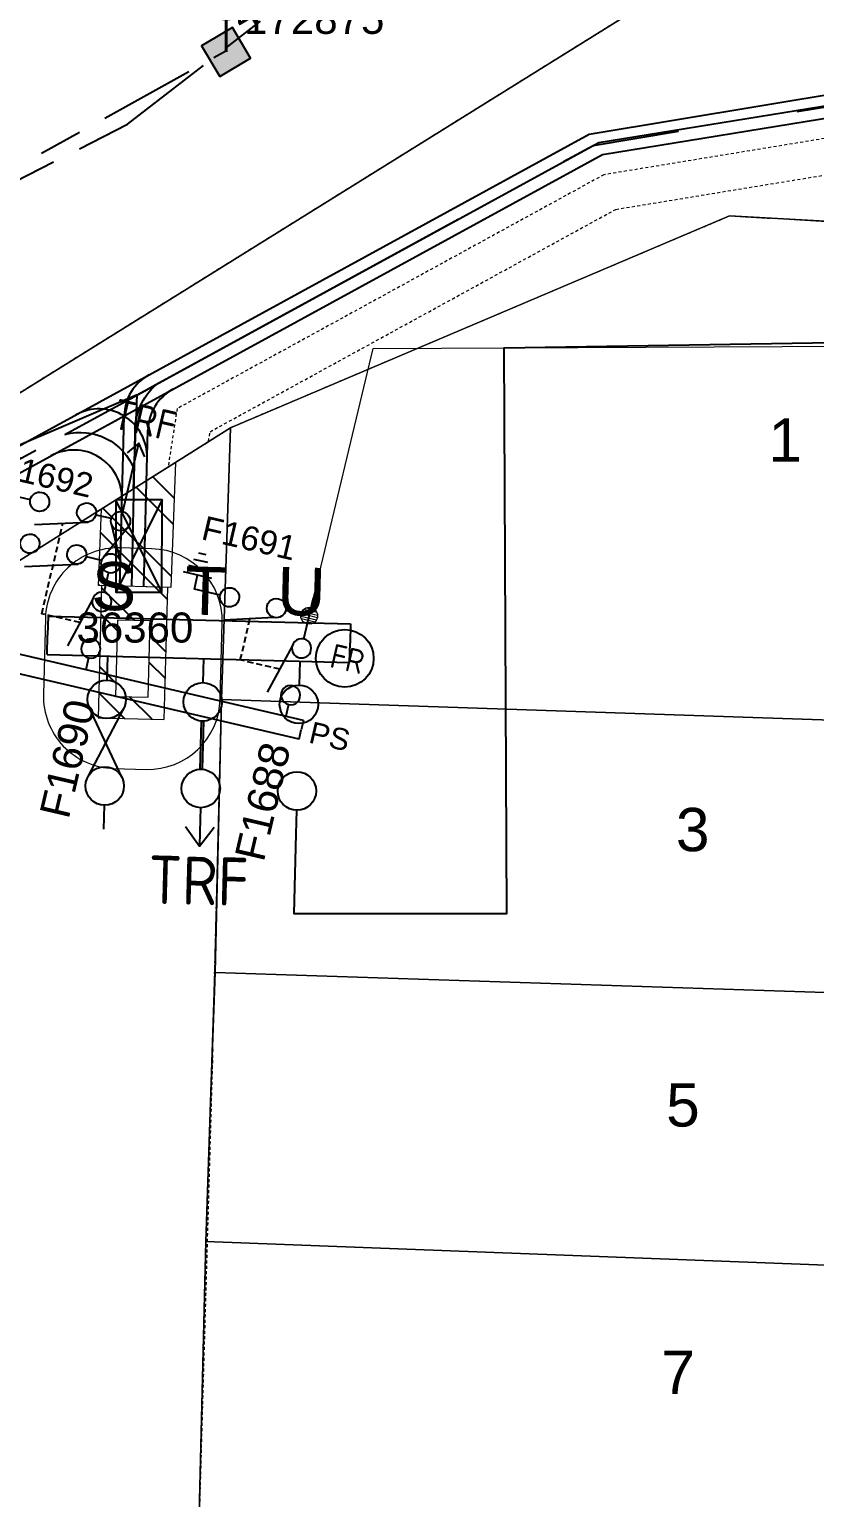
# Model space of a CAD drawing. Header units: metres. Extents: x 299415 to 303661, y 6161831 to 6163370.
# Drawn here: x 303152.2 to 303184.9, y 6162319.7 to 6162380.7 of the extents above; entities that cross this region are included whole.
import ezdxf
from ezdxf.enums import TextEntityAlignment as Align

# ---------------------------------------------------------------- set-up
doc = ezdxf.new("R2010")
doc.units = ezdxf.units.M
for name, pattern in [('A', [0]), ('Cable Exist UG', [8.2, 4, -1.2, 1.8, -1.2]), ('CENTERX2', [4, 2.5, -0.5, 0.5, -0.5]), ('CHAIN', [6, 3, -1, 1, -1]), ('Dash', [5, 3, -2]), ('DASHED', [0.75, 0.5, -0.25]), ('HIDDEN', [0.375, 0.25, -0.125]), ('HIDDEN2', [0.1875, 0.125, -0.0625])]:
    doc.linetypes.add(name, pattern=pattern)
doc.layers.get('0').update_dxf_attribs({"color": 6})
for name, color, linetype in [('_USER 08 SLIGHTNUMEXT', 7, 'Continuous'), ('_USER 11 COLUMNNUMEXT', 7, 'Continuous'), ('_USER 16 DUCTLOCATION', 7, 'Continuous'), ('Equip_HV_NEW', 2, 'Continuous'), ('Equip_LV_NEW', 2, 'Continuous'), ('Equip_SP_SL_EXT', 7, 'Continuous'), ('Mains_HV_NEW_U97', 2, 'Continuous'), ('Mains_LV_NEW_T84', 2, 'Continuous'), ('Mains_SL_EXT', 7, 'Continuous'), ('Mains_TR_EXT', 7, 'Continuous'), ('Sub_LV_EXT', 7, 'Continuous'), ('Sub_LV_NEW', 2, 'Continuous'), ('Sub_SP_NEW', 2, 'Continuous'), ('SupportsUG_SP_LV_SL_EXT', 7, 'Continuous'), ('Trench_SP_NEW', 2, 'Continuous')]:
    doc.layers.add(name, color=color, linetype=linetype)
doc.layers.add('_USER 14 EASEHATCH', color=7, linetype='Continuous', true_color=0xb4b4b4)
for name, color, linetype, lineweight in [('Cadastre Easements_SP_NEW', 2, 'Continuous', 5), ('Cadastre Land Parcels_SP_EXT', 9, 'Continuous', 5), ('Cadastre Other Property_SP_EXT', 9, 'HIDDEN', 5), ('Cadastre Roads_SP_EXT', 9, 'Continuous', 5)]:
    doc.layers.add(name, color=color, linetype=linetype, lineweight=lineweight)
doc.styles.add('ARIAL', font='arial.ttf', dxfattribs={"height": 2})
doc.styles.add('COLUMN_LABEL', font='arial.ttf')
doc.styles.add('iecARIAL', font='arial.ttf', dxfattribs={"height": 2})
doc.styles.add('iecISOCP', font='isocp.shx')
doc.styles.add('IESYMBOL1', font='isocp.shx')
doc.styles.add('POLE_LABEL', font='arial.ttf')
doc.styles.get("Standard").update_dxf_attribs({"font": 'arial.ttf'})
doc.styles.add('SWG_LABEL', font='arial.ttf')
doc.styles.add('SWITCH_LABEL', font='arial.ttf', dxfattribs={"height": 2.5})
doc.linetypes.add('Cable New UG', pattern='A,7,-0.25,["x",Standard,S=2,R=0,X=0.2,Y=-0.8],-2.1', length=9.35)
doc.linetypes.add('Cable xx', pattern='A,7,-3.3,["XX",Standard,S=1.5,R=0,X=-2.54,Y=-0.8],-1', length=11.3)
doc.linetypes.add('IE Trench HV', pattern='A,7,-0.2,["/",Standard,S=3,R=0,X=0.6,Y=-1.4],-2.5', length=9.7)

# ---------------------------------------------------------------- blocks, each defined once
blk = doc.blocks.new('COLUMN_EXT')
blk.add_hatch(color=256).paths.add_polyline_path([(-1.48500000000015, 1.484999999999891), (-1.48500000000015, -1.485000000000079), (1.484999999999962, -1.485000000000079), (1.484999999999962, 1.484999999999891)])
blk.add_lwpolyline([(-1.485000000000149, -1.485000000000079), (1.484999999999962, -1.485000000000079), (1.484999999999962, 1.484999999999891), (-1.485000000000149, 1.484999999999891)], close=True)
at = {"flags": 9}
for tag, style, p in [('STRUCTURE_PLANT_NUMBER', 'POLE_LABEL', (1.813241310185049, 0.03081449384793444)), ('STREET_CODE', 'COLUMN_LABEL', (1.813241310185049, -0.2))]:
    blk.add_attdef(tag, text='', height=0.2, dxfattribs=dict(at, style=style)).set_placement(p, align=Align.MIDDLE_LEFT)
for tag, p in [('STATE', (1.813241310185049, -0.8)), ('OWNED_BY', (1.813241310185049, -0.6000000000000001)), ('COLUMN_TYPE', (1.813241310185049, -0.4)), ('USAGE', (1.813241310185049, -1)), ('LEGEND', (1.813241310185049, -1.2)), ('STREETNAME', (1.813241310185049, -1.6)), ('SUBURB', (1.813241310185049, -1.8)), ('LOCATION', (1.813241310185049, -1.4)), ('NOTES', (1.813241310185049, -2))]:
    blk.add_attdef(tag, text='', height=0.2, dxfattribs=at).set_placement(p, align=Align.MIDDLE_LEFT)
at = {"flags": 1}
blk.add_attdef('Z', (1.813241310185049, -2.350910900690394), '', height=0.2, dxfattribs=at)
at = {"layer": '_USER 11 COLUMNNUMEXT', "style": 'COLUMN_LABEL', "flags": 8}
blk.add_attdef('ASSET_NUM', text='', height=2.5, dxfattribs=at).set_placement((2, 2), align=Align.MIDDLE_LEFT)
blk = doc.blocks.new('SL_LANTERN_EXT')
at = {"lineweight": 40}
for p, q in [((-0.0003060289502343494, 1.9678317076105), (-0.0003060289502343494, 6.4678317076105)), ((-1.458713765147479, 5.676239443807788), (-1.060966200730022, 5.27849187939033)), ((1.458101707247053, 5.676239443807788), (1.060354142829596, 5.27849187939033)), ((-2.250306028950234, 4.2178317076105), (2.249693971049766, 4.2178317076105)), ((-1.458713765147479, 2.759423971413256), (-1.060966200730022, 3.157171535830713)), ((0, 0), (4.136637699048151e-10, 2.721158353900137)), ((1.458101707247053, 2.759423971413256), (1.060354142829596, 3.157171535830713))]:
    blk.add_line(p, q, dxfattribs=at)
blk.add_circle((-0.0003060289502343494, 4.2178317076105), 1.5, dxfattribs=at)
for tag, p, height, flags in [('CONSTRUCTED_VOLTAGE', (0.9812559736337789, -0.6527424608080536), 0.2, 9), ('CONTROL_TYPE', (0.9812559736337789, -0.8527424608080537), 0.2, 9), ('LANTERN_PURPOSE', (0.9812559736337789, -1.052742460808054), 0.2, 9), ('LANTERN_TYPE', (0.9812559736337789, -1.252742460808054), 0.2, 9), ('LNUMBER', (2.181255973633779, -3.252742460808054), 2.5, 8), ('STATE', (0.9812559736337789, -2.252742460808054), 0.2, 9), ('OPERATING_VOLTAGE', (0.9812559736337789, -1.652742460808054), 0.2, 9), ('ORIENTATION', (0.9812559736337789, -1.852742460808054), 0.2, 9), ('OWNED_BY', (0.9812559736337789, -2.052742460808053), 0.2, 9), ('USAGE', (0.9812559736337789, -2.452742460808054), 0.2, 9), ('NO_PHASES', (0.9812559736337789, -1.452742460808054), 0.2, 9), ('CEXIST', (0.9812559736337789, -2.652742460808053), 0.2, 9), ('CNEW', (0.9812559736337789, -2.852742460808054), 0.2, 9), ('CNUMBER', (0.9812559736337789, -3.052742460808054), 0.2, 9), ('CREMOVE', (0.9812559736337789, -3.252742460808054), 0.2, 9), ('CREPLACE', (0.9812559736337789, -3.452742460808054), 0.2, 9), ('LKINGHEIGHT', (0.9812559736337789, -3.652742460808054), 0.2, 9), ('LBRACKET', (0.9812559736337789, -3.852742460808054), 0.2, 9), ('LBRACKETVOCAB', (0.9812559736337789, -4.052742460808055), 0.2, 9), ('LCATEGORY', (0.9812559736337789, -4.252742460808054), 0.2, 9), ('LCHARGE1', (0.9812559736337789, -4.452742460808055), 0.2, 9), ('LCHARGE1PERCENT', (0.9812559736337789, -4.652742460808055), 0.2, 9), ('LCHARGE2', (0.9812559736337789, -4.852742460808055), 0.2, 9), ('LCHARGE2PERCENT', (0.9812559736337789, -5.052742460808055), 0.2, 9), ('LCHARGE3', (0.9812559736337789, -5.252742460808055), 0.2, 9), ('LCHARGE3PERCENT', (0.9812559736337789, -5.452742460808055), 0.2, 9), ('LEXIST', (0.9812559736337789, -5.652742460808056), 0.2, 9), ('LLAMP', (0.9812559736337789, -5.852742460808056), 0.2, 9), ('LLAMPVOCAB', (0.9812559736337789, -6.052742460808056), 0.2, 9), ('LMAST', (0.9812559736337789, -6.252742460808056), 0.2, 9), ('LMASTVOCAB', (0.9812559736337789, -6.452742460808056), 0.2, 9), ('LNEW', (0.9812559736337789, -6.652742460808057), 0.2, 9), ('LANTNUMBER', (0.9812559736337789, -6.852742460808057), 0.2, 9), ('LOUTREACH', (0.9812559736337789, -7.252742460808057), 0.2, 9), ('LOUTREACHVOCAB', (0.9812559736337789, -7.452742460808057), 0.2, 9), ('LRATECODE', (0.9812559736337789, -7.652742460808057), 0.2, 9), ('LREMOVE', (0.9812559736337789, -7.852742460808058), 0.2, 9), ('LREPLACE', (0.9812559736337789, -8.052742460808059), 0.2, 9), ('LTYPE', (0.9812559736337789, -8.252742460808058), 0.2, 9), ('LTYPEVOCAB', (0.9812559736337789, -8.452742460808057), 0.2, 9), ('LEGEND', (0.9812559736337789, -8.652742460808057), 0.2, 9), ('STREETNAME', (0.9812559736337789, -9.252742460808054), 0.2, 9), ('SUBURB', (0.9812559736337789, -9.452742460808054), 0.2, 1), ('LOCATION', (0.9812559736337789, -8.852742460808056), 0.2, 9), ('NOTES', (0.9812559736337789, -9.052742460808055), 0.2, 9)]:
    blk.add_attdef(tag, p, '', height=height, dxfattribs=dict(flags=flags))
at = {"layer": '_USER 08 SLIGHTNUMEXT', "style": 'iecARIAL', "flags": 8}
blk.add_attdef('ASSET_NUM', (1.5, 1.5), '', height=2.5, dxfattribs=at)
blk = doc.blocks.new('SWG_SIE_TRF_NOES_NEW')
for p, q in [((7.007658981188779, 0.8014608589687242), (2.793407146640941, 1.949244011769732)), ((14.67871131381024, -0.000154914623181845), (20.53624190852938, -0.003522303236566091))]:
    blk.add_line(p, q)
at = {"linetype": 'DASHED'}
blk.add_lwpolyline([(4.900533095148225, 1.375352433359253), (4.900533095148225, 4.637579394272062), (12.60922492078097, 4.637579394272059)], dxfattribs=at)
for points in [[(2.199890648897632, 0.01142022152880173), (1.199890648897632, 0.01142022152880173)], [(19.53601361670204, -0.7532178181157586), (20.53624190852938, -0.003522303236566091), (19.53647029240139, 0.7467821125515846)], [(7.799878686168153, -0.0001549146231738519), (9.452547423008419, -0.0001549146231804249)]]:
    blk.add_lwpolyline(points)
for points in [[(2.998235349059836, -0.7902316603176516, 1), (3.001542530744086, 0.8097649216910057, 1)], [(6.998226804161117, -0.7984996145864827, 1), (7.001533986204844, 0.8014969673838621, 1)]]:
    blk.add_lwpolyline(points, format="xyb", close=True)
at = {"flags": 1}
blk.add_attdef('Z', (0, 0), '', height=0.2, dxfattribs=at)
at = {"style": 'SWITCH_LABEL', "flags": 9}
blk.add_attdef('STREET_CODE', text='', height=0.2, dxfattribs=at).set_placement((0, -0.2), align=Align.MIDDLE_LEFT)
at = {"flags": 9}
for tag, p in [('SUBURB', (0, -1)), ('STREETNAME', (0, -1.2)), ('ORIENTATION', (0, -0.4)), ('USAGE', (0, -0.8)), ('PARENT', (0, -0.6000000000000001)), ('OPERATED_BY', (-0.001946631587735226, -2.10827508610528)), ('OWNED_BY', (0.0042316741049504, -1.885765376758273)), ('MAINTAINED_BY', (-0.003484891792261635, -2.315127232048511)), ('LOCATION', (0, -1.4)), ('NOTES', (0, -1.6))]:
    blk.add_attdef(tag, text='', height=0.2, dxfattribs=at).set_placement(p, align=Align.MIDDLE_LEFT)
blk = doc.blocks.new('SWG_FUSE_NEW')
for points in [[(1.151018349648275, 0.7179418992210115), (4.044335352119365, -0.7061689954979291)], [(1.16010596093279, -0.7153053723340638), (4.044335352119365, 0.7271212708662621)]]:
    blk.add_lwpolyline(points)
for centre in [(0.7999994521959453, -0.0009362084101436469), (4.399890907674916, 0.01047613768416639)]:
    blk.add_circle(centre, 0.8)
blk = doc.blocks.new('*U74')
at = {"linetype": 'CENTERX2'}
blk.add_blockref('SWG_SIE_TRF_NOES_NEW', (3.051354724448174e-10, 2.20019558128115e-11), dxfattribs=at)
at = {"linetype": 'CENTERX2', "rotation": 180}
blk.add_blockref('SWG_FUSE_NEW', (14.67871131411538, -0.0001549146011798896), dxfattribs=at)
at = {"style": 'IESYMBOL1'}
blk.add_text('TRF', height=2.5, rotation=270.0174437222555, dxfattribs=at).set_placement((22.51453698722709, -0.05466478420430487), align=Align.MIDDLE_CENTER)
blk = doc.blocks.new('FAULT_INDIC_SE')
blk.add_circle((0, 0), 2.4)
at = {"insert": (-1.151798744079314, 1.002311643711891), "char_height": 2, "width": 2.704225216971281, "attachment_point": 1, "style": 'iecISOCP'}
blk.add_mtext('FR', dxfattribs=at)
blk = doc.blocks.new('SWG_SIE_SU_NEW')
blk.add_line((5.807768332291147, 0.7900406374399225), (1.59351649774331, 1.937823790240929))
at = {"linetype": 'A', "lineweight": 0}
for p, q in [((7.980944807652106, 0.3469309391532249), (7.979888787815662, -0.3683052812858865)), ((8.179566227182306, -0.5842123326245021), (8.181258932617977, 0.5622474177934187)), ((8.381399027751216, 0.6590170241202937), (8.379419696860207, -0.6815725146616387)), ((8.579380620100192, -0.7115727819431799), (8.581447667564122, 0.6884266920707613)), ((8.781402137538334, 0.6594734354563538), (8.77941971493712, -0.683210101039033)), ((8.979565745098178, -0.5878385049918462), (8.981265671906637, 0.5635122400846182)), ((9.180948128289144, 0.3510031850139228), (9.179874851571629, -0.3759210226843051))]:
    blk.add_line(p, q, dxfattribs=at)
at = {"linetype": 'DASHED'}
blk.add_lwpolyline([(3.700642415017228, 1.363932213840426), (3.700642415017228, 4.733083658538645), (7.222083656743507, 4.733083658538644)], dxfattribs=at)
for points in [[(1, -1.618442792977737e-16), (0, 0)], [(6.599988037270521, -0.0115751361519765), (10.09998803727052, -0.01157513615197741)]]:
    blk.add_lwpolyline(points)
for points in [[(1.798344700162205, -0.8016518818464536, 1), (1.801651881846454, 0.7983447001622035, 1)], [(5.798336155263486, -0.8099198361152853, 1), (5.801643337307213, 0.7900767458550595, 1)]]:
    blk.add_lwpolyline(points, format="xyb", close=True)
at = {"linetype": 'A', "lineweight": 0}
blk.add_circle((8.582169142749542, -0.01157513615197736), 0.700001, dxfattribs=at)
at = {"style": 'SWG_LABEL', "flags": 8}
blk.add_attdef('ASSET_NUM', text='', height=2.5, rotation=179.9543738355393, dxfattribs=at).set_placement((-2.400000014549337, 0.01157541019216834), align=Align.MIDDLE_LEFT)
at = {"flags": 1}
blk.add_attdef('Z', (0, 0), '', height=0.2, dxfattribs=at)
at = {"style": 'SWITCH_LABEL', "flags": 9}
blk.add_attdef('STREET_CODE', text='', height=0.2, dxfattribs=at).set_placement((0, 0), align=Align.MIDDLE_LEFT)
at = {"flags": 9}
for tag, p in [('SUBURB', (0, -0.8)), ('STREETNAME', (0, -1)), ('ORIENTATION', (0, -0.2)), ('USAGE', (0, -0.6000000000000001)), ('PARENT', (0, -0.4)), ('LOCATION', (0, -1.2)), ('OPERATED_BY', (-0.01320658089403537, -1.839962931788854)), ('OWNED_BY', (-0.007028275201349743, -1.617453222441847)), ('MAINTAINED_BY', (-0.01474484109856178, -2.046815077732084)), ('NOTES', (0, -1.4))]:
    blk.add_attdef(tag, text='', height=0.2, dxfattribs=at).set_placement(p, align=Align.MIDDLE_LEFT)
blk = doc.blocks.new('SWG_SIE_TRS_ES_1_NEW')
for p, q in [((-6.102821038527605, 4.327390560325643), (-1.803533940964739, 5.546957848859775)), ((-6.102827328052964, 0.7467257305781753), (-1.803540230490098, 1.966293019112308)), ((5.301414210842172, -2.290145760266177), (7.701409083780975, -2.285184987610429)), ((5.60265376330621, -2.889524381841233), (7.40264991802896, -2.885803802305254)), ((5.90389331568703, -3.488903003497689), (7.103890752257161, -3.48642261727975)), ((6.205132867892548, -4.088281625221107), (6.805131586163401, -4.087041432204223))]:
    blk.add_line(p, q)
for points in [[(-5.789259918664409, 2.759170123275858, -1), (-5.792567100708136, 4.359166705246203, -1)], [(-1.789268463563128, 2.76743807754469, -1), (-1.792575645247378, 4.367434659553346, -1)], [(-5.789266208189768, -0.8214947064716095, -1), (-5.792573390233495, 0.7785018754987353, -1)], [(-1.789274753088487, -0.8132267522027778, -1), (-1.792581934772737, 0.7867698298058793, -1)]]:
    blk.add_lwpolyline(points, format="xyb", close=True)
for points in [[(-6.590911800671444, 3.557514823239167), (-7.890910300698698, 3.557514823239167)], [(6.501411647311642, 3.569089959391143), (-0.9909237634009251, 3.569089959391143)], [(6.501411647311642, 3.569089959391143), (6.501411647311641, -2.287665373938303)], [(-6.590918090196803, -0.02315000650830071), (-7.890916590224057, -0.02315000650830123)], [(6.501411647311641, -0.01157487035632432), (-0.9909300529262834, -0.01157487035632432)]]:
    blk.add_lwpolyline(points)
at = {"flags": 1}
blk.add_attdef('Z', (0, 0), '', height=0.2, dxfattribs=at)
at = {"style": 'SWG_LABEL', "flags": 8}
blk.add_attdef('ASSET_NUM', text='', height=2.5, dxfattribs=at).set_placement((-1.812458295846312, -2.263952421166791), align=Align.MIDDLE_CENTER)
at = {"style": 'SWITCH_LABEL', "flags": 9}
blk.add_attdef('STREET_CODE', text='', height=0.2, dxfattribs=at).set_placement((0, -0.2), align=Align.MIDDLE_LEFT)
at = {"flags": 9}
for tag, p in [('SUBURB', (0, -1)), ('STREETNAME', (0, -1.2)), ('ORIENTATION', (0, -0.4)), ('USAGE', (0, -0.8)), ('PARENT', (0, -0.6000000000000001)), ('OPERATED_BY', (0.005499042616577299, -2.026031459455986)), ('LOCATION', (0, -1.4)), ('NOTES', (0, -1.6)), ('OWNED_BY', (0.01167734830926292, -1.803521750108979)), ('MAINTAINED_BY', (0.003960782412050889, -2.232883605399216))]:
    blk.add_attdef(tag, text='', height=0.2, dxfattribs=at).set_placement(p, align=Align.MIDDLE_LEFT)
blk = doc.blocks.new('SWG_SIE_ES_NEW')
for p, q in [((-5.792573390237521, 0.7785018756985664), (-1.792581934772898, 1.926248920150101)), ((0.01155033355462343, -1.211572306434391), (2.411545206996379, -1.206611533794785)), ((0.312789886462269, -1.810950927989324), (2.112786040845094, -1.807230348436861)), ((0.614029438438592, -2.410329549660673), (1.814026875625131, -2.407849163428182)), ((0.9152689913462376, -3.00970817139023), (1.515267709473846, -3.008467978361296))]:
    blk.add_line(p, q)
for points in [[(-5.789266208186746, -0.8214947069063783, -1), (-5.792573390237521, 0.7785018756985664, -1)], [(-1.789274753071368, -0.8132267519831657, -1), (-1.792581934772898, 0.7867698296904564, -1)]]:
    blk.add_lwpolyline(points, format="xyb", close=True)
for points in [[(-6.590918090194464, -0.02315000630915165), (-7.890917090194463, -0.02315000630915165)], [(-0.9909300529398024, -0.01157486997544765), (1.211547769838344, -0.01157486997544765), (1.211547769838344, -1.209091920115491)]]:
    blk.add_lwpolyline(points)
at = {"flags": 1}
blk.add_attdef('Z', (0, 0), '', height=0.2, dxfattribs=at)
at = {"style": 'SWITCH_LABEL', "flags": 9}
blk.add_attdef('STREET_CODE', text='', height=0.2, dxfattribs=at).set_placement((0, -0.2000000001862645), align=Align.MIDDLE_LEFT)
at = {"flags": 9}
for tag, p in [('SUBURB', (0, -1)), ('STREETNAME', (0, -1.200000000186265)), ('ORIENTATION', (0, -0.400000000372529)), ('USAGE', (0, -0.7999999998137355)), ('PARENT', (0, -0.599999999627471)), ('OPERATED_BY', (-0.002631169852435278, -2.005233567967828)), ('OWNED_BY', (0.003547135840250348, -1.782723858620821)), ('MAINTAINED_BY', (-0.004169430056961687, -2.212085713911058)), ('LOCATION', (0, -1.400000000372529)), ('NOTES', (0, -1.599999999627471))]:
    blk.add_attdef(tag, text='', height=0.2, dxfattribs=at).set_placement(p, align=Align.MIDDLE_LEFT)
at = {"style": 'ARIAL', "flags": 8}
blk.add_attdef('ASSET_NUM', text='', height=2, dxfattribs=at).set_placement((14.29585591354407, -5.086180710174744), align=Align.MIDDLE_RIGHT)
blk = doc.blocks.new('*U75')
for p, q in [((-1.600000000000001, 2.220446049250313e-16), (-1.600000000000001, 29.38924544112308)), ((-1.600000000000001, 29.38924544112308), (-0.8000000000000009, 29.38924544112308)), ((-8.881784197001252e-16, 29.38924544112308), (-0.8000000000000009, 29.38924544112308)), ((-8.881784197001252e-16, 2.6101117061454834e-17), (-8.881784197001252e-16, 29.38924544112308)), ((-1.600000000000001, 2.220446049250313e-16), (-0.8000000000000009, 1.2407286099324307e-16)), ((-8.881784197001252e-16, 2.6101117061454834e-17), (-0.8000000000000009, 1.2407286099324307e-16))]:
    blk.add_line(p, q)
at = {"style": 'ARIAL'}
blk.add_attdef('SWG_TYPE', text='', height=1.8, rotation=90, dxfattribs=at).set_placement((-0.7999999999999982, 30.13394111179973), align=Align.MIDDLE_LEFT)
blk.add_attdef('SUB_TYPE', text='', height=1.8, rotation=90, dxfattribs=at).set_placement((-0.8000000000000003, -0.7573673738163151), align=Align.MIDDLE_RIGHT)
blk = doc.blocks.new('TX_LINK_NEW')
h = blk.add_hatch(color=256)
edge = h.paths.add_edge_path()
edge.add_line((2.598438132263891, 0.05000012847170894), (4.600824787930532, 0.05000012847170852))
edge.add_arc((5.399893616609296, 0.01141247456601997), 0.7999999999999999, 177.2352901047031, 184.4026666455156)
edge.add_line((4.602254272201568, -0.04999987152829128), (2.598438132263891, -0.04999987152829086))
edge.add_arc((1.800002161130325, 1.284717086897853e-07), 0.8000000000000002, 356.4166783015281, 363.583321698472)
blk.add_line((7.199891829963986, 0.01310322271547846), (7.797587625755327, 0.01310322271547852))
for points in [[(6.997587625755316, -0.5868967772845441), (7.797587625755327, 0.01310322271547852), (6.997587625755316, 0.6131032227155013)], [(1.000002161130325, 1.284717096387696e-07), (2.1611303254e-06, 1.284717096999999e-07)], [(2.598438132263891, 0.05000012847170894), (4.600824787930532, 0.05000012847170841)], [(6.199891829963986, 0.01310322271547862), (7.199891829963986, 0.01310322271547856)], [(2.598438132263891, -0.04999987152829116), (4.602254272201568, -0.04999987152829128)]]:
    blk.add_lwpolyline(points)
for centre in [(1.800002161130325, 1.284717086897853e-07), (5.399893616609296, 0.01141247456601997)]:
    blk.add_circle(centre, 0.8)
for centre, radius, start, end in [((1.800002161130325, 1.284717086897853e-07), 0.8000000000000002, 356.4166783015281, 3.583321698471939), ((5.399893616609296, 0.01141247456601997), 0.7999999999999999, 177.2352901047031, 184.4026666455156)]:
    blk.add_arc(centre, radius, start, end)
at = {"style": 'IESYMBOL1'}
blk.add_text('TRF', height=1.999999999999999, rotation=90, dxfattribs=at).set_placement((9.237587614555352, 0.01310319551544784), align=Align.MIDDLE_CENTER)
at = {"flags": 1}
blk.add_attdef('Z', (0, 0), '', height=0.2, dxfattribs=at)
at = {"layer": 'Sub_LV_EXT', "flags": 1}
for tag, p in [('USAGE', (2.139894104996704, -1.141920492431781)), ('ORIENTATION', (2.139894104996704, -1.527384274552021)), ('NOTES', (2.139894104996676, -3.066470926074233))]:
    blk.add_attdef(tag, p, '', height=0.2, dxfattribs=at)
blk = doc.blocks.new('LV_UG_DFUSE_CLOSED_NEW')
for points in [[(5.039784946742126, 0.7257815100182299), (2.155555555555553, -0.7166451331820963)], [(5.048872558026642, -0.7074657615368452), (2.155555555555553, 0.7166451331820949)], [(1, -3.613374790351065e-16), (0, 0)], [(6.199889668833661, 0.01310309424376922), (7.199889668833661, 0.01310309424376896)]]:
    blk.add_lwpolyline(points)
for centre in [(1.8, -6.098149329253344e-16), (5.399891455478972, 0.01141234609430987)]:
    blk.add_circle(centre, 0.8)
for tag, flags, p in [('ACTUAL_STATUS', 9, (1.5, 0)), ('OPERATED_BY', 9, (1.5, -0.6000000000000001)), ('CONSTRUCTED_VOLTAGE', 9, (1.5, -0.2)), ('NO_PHASES', 9, (1.5, -0.4)), ('OWNED_BY', 9, (1.5, -1)), ('OPERATING_VOLTAGE', 9, (1.5, -1.2)), ('MAINTAINED_BY', 9, (1.5, -0.8)), ('STATE', 9, (1.5, -1.6)), ('SWITCH_TYPE', 9, (1.5, -1.8)), ('ORIENTATION', 9, (1.5, -1.4)), ('Z', 1, (1.5, -2.4)), ('USAGE', 9, (1.5, -2)), ('NOTES', 9, (1.5, -2.2))]:
    blk.add_attdef(tag, text='', height=0.2, dxfattribs=dict(flags=flags)).set_placement(p, align=Align.MIDDLE_LEFT)
blk = doc.blocks.new('*U108')
at = {"layer": 'Sub_LV_NEW'}
for p, q in [((-1.6, 1.9594348786357647e-16), (-1.5999999999999994, 12.5774942191611)), ((-1.5999999999999994, 12.5774942191611), (-0.7999999999999993, 12.5774942191611)), ((7.701239667974451e-16, 12.5774942191611), (-0.7999999999999993, 12.5774942191611)), ((0, 0), (7.701239667974451e-16, 12.5774942191611)), ((-1.6, 1.9594348786357647e-16), (-0.8, 9.797174393178824e-17)), ((0, 0), (-0.8, 9.797174393178824e-17))]:
    blk.add_line(p, q, dxfattribs=at)
blk = doc.blocks.new('SUB_PADMOUNT_NEW')
for p, q in [((-3.839999999999964, 1.920000000000073), (3.839999999999964, -1.920000000000073)), ((3.839999999999964, 1.920000000000073), (-3.839999999999964, -1.920000000000073))]:
    blk.add_line(p, q)
blk.add_lwpolyline([(-3.839999999999964, -1.920000000000073), (3.839999999999964, -1.920000000000073), (3.839999999999964, 1.920000000000073), (-3.839999999999964, 1.920000000000073)], close=True)
for tag, height, flags, p in [('ASSET_NUM', 3.5, 8, (2, 2)), ('STREET_CODE', 0.2, 9, (1.5, 0)), ('OPERATING_VOLTAGE', 0.2, 9, (1.5, -0.4)), ('ORIENTATION', 0.2, 9, (1.5, -0.6000000000000001)), ('OWNED_BY', 0.2, 9, (1.5, -0.8)), ('OPERATED_BY', 0.2, 9, (1.5, -1)), ('NO_PHASES', 0.2, 9, (1.5, -0.2)), ('MAINTAINED_BY', 0.2, 9, (1.5, -1.2)), ('SECONDARY_VOLTAGE', 0.2, 9, (1.5, -1.6)), ('STATE', 0.2, 9, (1.5, -1.8)), ('SUBSTATION_TYPE', 0.2, 9, (1.5, -2.2)), ('CONSTRUCTED_VOLTAGE', 0.2, 9, (1.5, -1.4)), ('USAGE', 0.2, 9, (1.5, -2.4)), ('PARENT', 0.2, 9, (1.5, -2)), ('Z', 0.2, 1, (1.5, -3.600000000000001)), ('SUBURB', 0.2, 9, (1.5, -2.8)), ('STREETNAME', 0.2, 9, (1.5, -3)), ('LEGEND', 0.2, 9, (1.5, -2.6)), ('LOCATION', 0.2, 9, (1.5, -3.200000000000001)), ('NOTES', 0.2, 9, (1.5, -3.400000000000001))]:
    blk.add_attdef(tag, text='', height=height, dxfattribs=dict(flags=flags)).set_placement(p, align=Align.MIDDLE_LEFT)
blk = doc.blocks.new('LV_UG_DFUSE_OPEN_NEW')
for points in [[(1, -3.613374790351065e-16), (0, 0)], [(6.199889668833661, 0.01310309424376922), (7.199889668833661, 0.01310309424376896)]]:
    blk.add_lwpolyline(points)
for centre in [(1.8, -6.098149329253344e-16), (5.399891455478972, 0.01141234609430987)]:
    blk.add_circle(centre, 0.8)
at = {"flags": 1}
blk.add_attdef('Z', (0, 0), '', height=0.2, rotation=90, dxfattribs=at)
at = {"flags": 9}
for tag, p in [('ACTUAL_STATUS', (0, 0)), ('OPERATING_VOLTAGE', (0, -0.6000000000000001)), ('CONSTRUCTED_VOLTAGE', (0, -0.2)), ('NO_PHASES', (0, -0.4)), ('STATE', (0, -1)), ('SWITCH_TYPE', (0, -1.2)), ('ORIENTATION', (0, -0.8)), ('USAGE', (0, -1.4)), ('NOTES', (0, -1.6))]:
    blk.add_attdef(tag, text='', height=0.2, dxfattribs=at).set_placement(p, align=Align.MIDDLE_LEFT)

msp = doc.modelspace()

# ---------------------------------------------------------------- hatches: boundary and pattern name
at = {"layer": '_USER 14 EASEHATCH'}
h = msp.add_hatch(dxfattribs=at)
h.set_pattern_fill('ANSI32', color=256, scale=0.25, angle=90)
h.set_pattern_definition([(135, (0, 0), (-1.683798022700467, -1.683798022700466), []), (135, (6.873529165319383e-17, 1.1225325), (-1.683798022700467, -1.683798022700466), [])])
h.paths.add_polyline_path([(303158.2981051301, 6162362.731059497), (303155.2253327874, 6162360.798767959), (303155.1085277037, 6162357.616213017), (303155.2334366995, 6162357.611628648), (303155.089497596, 6162352.113512469), (303157.8385556861, 6162352.041542917), (303157.9824947897, 6162357.539659097), (303158.1074519756, 6162357.536387754)])
h.paths.add_polyline_path([(303157.2457029419, 6162356.143463275), (303157.1627416776, 6162352.97454904), (303155.8132040696, 6162353.009879547), (303155.8961653339, 6162356.178793781)], flags=16)

# ---------------------------------------------------------------- linework, layer by layer
at = {"layer": '_USER 16 DUCTLOCATION'}
for p, q in [((303175.5008858982, 6162376.371894556), (303198.9583108829, 6162380.278272211)), ((303176.0550204733, 6162375.53513554), (303198.9077137116, 6162379.25503138)), ((303116.9153737315, 6162344.358783684), (303175.5008858982, 6162376.371894556)), ((303117.25243539, 6162343.403408663), (303176.0550204733, 6162375.53513554)), ((303155.9831798114, 6162357.592000592), (303156.1685789577, 6162364.673787476)), ((303156.9828372988, 6162357.565829846), (303157.1531734135, 6162364.072246338))]:
    msp.add_line(p, q, dxfattribs=at)
at = {"layer": '_USER 16 DUCTLOCATION', "linetype": 'CHAIN', "ltscale": 5, "flags": 128}
msp.add_lwpolyline([(303198.9461525599, 6162379.769361787), (303175.6664353056, 6162375.892577896), (303157.4910396815, 6162365.960925278), (303153.7094595838, 6162363.894541655), (303117.155130911, 6162343.920016667)], dxfattribs=at)
at = {"layer": '_USER 16 DUCTLOCATION', "flags": 128}
msp.add_lwpolyline([(303153.7094595838, 6162363.894541655), (303157.4910396812, 6162365.960925278)], dxfattribs=at)
at = {"layer": '_USER 16 DUCTLOCATION', "linetype": 'CHAIN', "ltscale": 5, "flags": 128}
for points in [[(303156.4830085551, 6162357.57891522), (303156.6227980561, 6162363.945152679, -0.2251221356875527), (303157.491039683, 6162365.960925279)], [(303153.7094595815, 6162363.894541654, -0.3892646908264151), (303156.5892873188, 6162362.4190201)]]:
    msp.add_lwpolyline(points, format="xyb", dxfattribs=at)
at = {"layer": '_USER 16 DUCTLOCATION'}
for centre, start, end in [((303158.1678939325, 6162364.621445985), 118.6536888195824, 178.500355516966), ((303159.1524883882, 6162364.019904846), 118.6536888195824, 178.500355516966), ((303155.123311825, 6162362.957783058), 358.500355516966, 118.6536888195824), ((303154.0781848759, 6162361.247133303), 358.500355516966, 118.6536888195824)]:
    msp.add_arc(centre, 2, start, end, dxfattribs=at)
at = {"layer": 'Cadastre Easements_SP_NEW', "color": 2}
for points in [[(303155.1084795135, 6162357.614899991), (303155.2257500085, 6162360.810135863), (303158.2981051072, 6162362.731059483), (303158.1074519756, 6162357.536387754)], [(303155.089497596, 6162352.113512469), (303157.8385556861, 6162352.041542917), (303157.9824947897, 6162357.539659097), (303155.2334366995, 6162357.611628648)], [(303155.8132040696, 6162353.009879547), (303157.1627416776, 6162352.97454904), (303157.2457029419, 6162356.143463275), (303155.8961653339, 6162356.178793781)]]:
    msp.add_lwpolyline(points, close=True, dxfattribs=at)
at = {"layer": 'Cadastre Easements_SP_NEW', "color": 2, "linetype": 'Dash', "ltscale": 2}
msp.add_lwpolyline([(303155.7346918312, 6162350.010907085), (303157.0842294391, 6162349.975576578, 0.414213562373095), (303160.1617141399, 6162352.896036803), (303160.2446754049, 6162356.064951035, 0.414213562373095), (303157.3242151812, 6162359.142435736), (303155.9746775724, 6162359.177766244, 0.414213562373095), (303152.8971928734, 6162356.25730602), (303152.8142316074, 6162353.088391785, 0.414213562373095)], format="xyb", close=True, dxfattribs=at)
at = {"layer": 'Cadastre Land Parcels_SP_EXT', "linetype": 'Continuous'}
for points in [[(303150.264967265, 6162357.68099126), (303160.595025348, 6162364.17502872), (303181.328987584, 6162372.97799249), (303198.756041576, 6162372.01401862), (303198.756041576, 6162372.01401862), (303199.094002175, 6162385.8219969), (303188.132984197, 6162384.79901684), (303177.492966955, 6162381.58697783), (303147.256976604, 6162362.77999167)], [(303159.293090883, 6162319.03246731), (303159.56621534, 6162330.34725743), (303159.760635433, 6162336.14364386), (303159.94472061, 6162341.53794021), (303160.220495046, 6162352.88355841), (303160.595290346, 6162364.17458705), (303150.265143931, 6162357.6805496)]]:
    msp.add_lwpolyline(points, dxfattribs=at)
for points in [[(303198.756041576, 6162372.01401862), (303181.328987584, 6162372.97799249), (303160.595025348, 6162364.17502872), (303160.221025041, 6162352.88400008), (303198.261025581, 6162351.5909872), (303198.536005023, 6162362.91399225), (303198.756041576, 6162372.01401862)], [(303198.261025581, 6162351.5909872), (303160.221025041, 6162352.88400008), (303159.944985608, 6162341.53802855), (303197.984986148, 6162340.27796374), (303198.261025581, 6162351.5909872)], [(303159.566038674, 6162330.34699243), (303197.710006707, 6162328.89003422), (303197.984986148, 6162340.27796374), (303159.944985608, 6162341.53802855), (303159.760988764, 6162336.14399719), (303159.566038674, 6162330.34699243)], [(303197.710006707, 6162328.89003422), (303159.566038674, 6162330.34699243), (303159.29300255, 6162319.03202565), (303197.432995615, 6162317.77496415), (303197.710006707, 6162328.89003422)]]:
    msp.add_lwpolyline(points, close=True, dxfattribs=at)
at = {"layer": 'Cadastre Other Property_SP_EXT', "linetype": 'HIDDEN2'}
msp.add_lwpolyline([(303139.379455234, 6162264.71672445), (303152.332214867, 6162282.9428302), (303155.649915384, 6162280.53277898), (303158.286048967, 6162284.01282057), (303158.286048967, 6162284.01282057, -7.780271142978798e-05), (303159.850781239, 6162338.33665995), (303159.850781239, 6162338.33665995), (303160.22102845, 6162352.88403058), (303160.595259491, 6162364.18532664), (303181.329020305, 6162372.97797168), (303198.756036135, 6162372.01396779), (303199.093997722, 6162385.82200595), (303188.199467317, 6162384.83219016), (303177.493006891, 6162381.58694555), (303147.256981299, 6162362.78003056), (303102.456238815, 6162347.42585134), (303062.71404761, 6162333.29097312), (303044.127986208, 6162312.11600312), (303052.488053695, 6162290.77894103), (303067.420029925, 6162271.3610061), (303076.900964613, 6162264.35311695), (303098.463030104, 6162294.09099779), (303139.379455234, 6162264.71672445)], format="xyb", close=True, dxfattribs=at)
msp.add_lwpolyline([(303199.09499368, 6162385.82200595), (303188.199467317, 6162384.83219016), (303188.1710279047, 6162376.669935028), (303176.1073207778, 6162374.690643398), (303158.3714207105, 6162364.970125212), (303157.9932609085, 6162362.538823535), (303159.6759186748, 6162363.597228178), (303159.7400787221, 6162364.009732177), (303176.6033062741, 6162373.251964568), (303198.8757443388, 6162376.906202008), (303199.09499368, 6162385.82200595)], close=True, dxfattribs=at)
at = {"layer": 'Cadastre Roads_SP_EXT', "linetype": 'Continuous'}
msp.add_lwpolyline([(303044.127960479, 6162312.11603485), (303062.714024084, 6162333.29095801), (303090.110970118, 6162343.14296519), (303106.638980005, 6162348.87603914), (303147.256974039, 6162362.78004378), (303177.493038116, 6162381.58696006), (303188.132997464, 6162384.79899327), (303199.094036505, 6162385.82201534), (303172.313994413, 6162421.94003686), (303171.823014465, 6162422.60100537), (303159.103013267, 6162439.75898844), (303140.386963604, 6162465.00100936), (303117.687000205, 6162433.93398821), (303107.047040857, 6162419.07999035), (303086.372016523, 6162390.21699232), (303067.234042004, 6162363.60102231), (303023.496029349, 6162302.76595753), (303052.488042074, 6162290.77898234), (303044.127960479, 6162312.11603485)], close=True, dxfattribs=at)
at = {"layer": 'Mains_HV_NEW_U97', "color": 2, "linetype": 'Cable xx', "lineweight": 0, "ltscale": 1.5, "flags": 128}
msp.add_lwpolyline([(303164.0338398618, 6162357.099427379), (303166.5142249919, 6162367.462085202), (303214.702695731, 6162367.709477633), (303215.6976695996, 6162307.314813356), (303209.916160964, 6162302.905489912)], dxfattribs=at)
at = {"layer": 'Mains_LV_NEW_T84', "color": 2, "linetype": 'Cable New UG', "flags": 128}
msp.add_lwpolyline([(303163.304059212, 6162347.276867526), (303163.2179845433, 6162343.989028975), (303172.0802162625, 6162343.989028975), (303171.9595655685, 6162367.49004077), (303214.694712095, 6162368.194082337), (303215.6976695996, 6162307.314813356), (303209.916160964, 6162302.905489912)], dxfattribs=at)
at = {"layer": 'Mains_SL_EXT', "linetype": 'Cable Exist UG'}
msp.add_lwpolyline([(303126.700594995, 6162361.08601426), (303160.393755603, 6162379.84390178)], dxfattribs=at)
at = {"layer": 'Mains_TR_EXT', "linetype": 'Cable Exist UG'}
msp.add_lwpolyline([(303096.178654504, 6162322.7119736), (303103.139039303, 6162349.75705833), (303156.303042646, 6162376.78696137), (303196.960091518, 6162408.26000931), (303246.660919292, 6162461.76401563), (303275.833024607, 6162508.36494383), (303331.609945826, 6162632.99104991), (303374.208915531, 6162893.66889696), (303384.623967482, 6162956.39193887), (303400.69302871, 6163016.0060723), (303416.034954032, 6163064.46700697), (303440.11794216, 6163121.48907649), (303465.195997884, 6163173.79306248), (303489.112988484, 6163215.31388241), (303514.916011303, 6163254.92890057), (303546.709042415, 6163298.45495396), (303579.114012153, 6163335.02496017), (303611.569031398, 6163369.03802054), (303611.950575466, 6163369.96827402)], dxfattribs=at)
at = {"layer": 'Trench_SP_NEW', "linetype": 'IE Trench HV', "flags": 128}
for points in [[(303156.5504164427, 6162361.632367146), (303156.7160853706, 6162365.54903826), (303175.9000707965, 6162376.030412766), (303198.9675424121, 6162379.772402931)], [(303156.7160853706, 6162365.54903826), (303115.8933929844, 6162348.078794979)]]:
    msp.add_lwpolyline(points, dxfattribs=at)

# ---------------------------------------------------------------- block references
at = {"layer": 'Equip_HV_NEW', "linetype": 'CENTERX2'}
ref = msp.add_blockref('*U74', (303154.4468808397, 6162353.531377474), dxfattribs=dict(at, xscale=0.5, yscale=0.5, zscale=0.5, rotation=76.88774788501804))
ref.add_attrib('ASSET_NUM', 'F1690', dxfattribs={"layer": '0', "height": 1.25, "rotation": 76.84212171097653, "style": 'SWG_LABEL'}).set_placement((303153.2485070126, 6162348.008363737), align=Align.MIDDLE_LEFT)
ref = msp.add_blockref('SWG_SIE_TRS_ES_1_NEW', (303151.7823880049, 6162361.296059325), dxfattribs=dict(at, xscale=0.4999999999999999, yscale=0.4999999999999999, zscale=0.4999999999999999, rotation=166.8877478850181))
ref.add_attrib('ASSET_NUM', 'F1692', dxfattribs={"layer": '0', "height": 1, "rotation": 346.8877478865928, "style": 'SWG_LABEL'}).set_placement((303152.9217891176, 6162362.192935299), align=Align.MIDDLE_CENTER)
ref = msp.add_blockref('SWG_SIE_ES_NEW', (303159.6755002504, 6162357.323146185), dxfattribs=dict(at, xscale=0.4999999999999999, yscale=0.4999999999999999, zscale=0.4999999999999999, rotation=166.8877478850181))
ref.add_attrib('ASSET_NUM', 'F1691', dxfattribs={"layer": '0', "height": 1, "rotation": 346.8877478865928, "style": 'ARIAL'}).set_placement((303163.2984716069, 6162359.137989121), align=Align.MIDDLE_RIGHT)
ref = msp.add_blockref('SWG_SIE_SU_NEW', (303162.8825636831, 6162352.182412405), dxfattribs=dict(at, xscale=0.5, yscale=0.5, zscale=0.5, rotation=76.88774788501804))
ref.add_attrib('ASSET_NUM', 'F1688', dxfattribs={"layer": '0', "height": 1.25, "rotation": 76.84212171097653, "style": 'SWG_LABEL'}).set_placement((303161.3591237338, 6162346.228563046), align=Align.MIDDLE_LEFT)
ref = msp.add_blockref('*U75', (303163.6205698749, 6162352.01053129), dxfattribs=dict(at, xscale=0.5, yscale=0.5, zscale=0.5, rotation=76.88774788501804))
ref.add_attrib('SUB_TYPE', 'PS', dxfattribs={"layer": '0', "height": 0.9, "rotation": 166.8877478865928, "style": 'ARIAL', "text_generation_flag": 6}).set_placement((303163.8986364924, 6162351.535052277), align=Align.MIDDLE_LEFT)
ref.add_attrib('SWG_TYPE', '8DJH', dxfattribs={"layer": '0', "height": 0.9, "rotation": 166.8877478865928, "style": 'ARIAL', "text_generation_flag": 6}).set_placement((303148.8556894106, 6162355.039046865), align=Align.MIDDLE_RIGHT)
at = {"layer": 'Equip_HV_NEW', "linetype": 'CENTERX2', "xscale": 0.4999999999999998, "yscale": 0.4999999999999998, "zscale": 0.4999999999999998, "rotation": 346.887747885018}
msp.add_blockref('FAULT_INDIC_SE', (303165.3382255267, 6162354.58806226), dxfattribs=at)
at = {"layer": 'Equip_LV_NEW'}
for name, p, rotation in [('*U108', (303152.9643041569, 6162354.749915909), 268.5003554974576), ('LV_UG_DFUSE_CLOSED_NEW', (303155.4918038937, 6162354.683746692), 268.5003554974576), ('TX_LINK_NEW', (303159.4847276057, 6162354.579213097), 268.5003554974576), ('LV_UG_DFUSE_OPEN_NEW', (303163.4793868484, 6162354.47463431), 268.5081392347577)]:
    msp.add_blockref(name, p, dxfattribs=dict(at, rotation=rotation))
at = {"layer": 'Equip_SP_SL_EXT'}
ref = msp.add_blockref('SL_LANTERN_EXT', (303160.407992, 6162379.795002), dxfattribs=dict(at, xscale=0.5, yscale=0.5, zscale=0.5))
ref.add_attrib('ASSET_NUM', '172875', (303161.157992, 6162380.545002), dxfattribs={"layer": '_USER 08 SLIGHTNUMEXT', "height": 1.25, "style": 'iecARIAL'})
at = {"layer": 'Sub_SP_NEW', "linetype": 'IE Trench HV'}
ref = msp.add_blockref('SUB_PADMOUNT_NEW', (303156.7836484621, 6162359.261175795), dxfattribs=dict(at, xscale=0.5, yscale=0.5, zscale=0.5, rotation=269.8299634047145))
ref.add_attrib('ASSET_NUM', '36360', dxfattribs={"layer": '0', "height": 1.25}).set_placement((303154.1884310714, 6162355.86932195), align=Align.MIDDLE_LEFT)
at = {"layer": 'SupportsUG_SP_LV_SL_EXT'}
ref = msp.add_blockref('COLUMN_EXT', (303160.408032, 6162379.795023), dxfattribs=dict(at, xscale=0.5, yscale=0.5, zscale=0.5, rotation=30.75537404012312))
ref.add_attrib('ASSET_NUM', '4JD188', dxfattribs={"layer": '_USER 11 COLUMNNUMEXT', "height": 1.25, "rotation": 30.75537404012312, "style": 'COLUMN_LABEL'}).set_placement((303160.7560167596, 6162381.165755142), align=Align.MIDDLE_LEFT)

# ---------------------------------------------------------------- texts
at = {"layer": 'Cadastre Land Parcels_SP_EXT'}
for s, p in [('1', (303182.949647, 6162362.759371)), ('3', (303179.102994, 6162346.57276)), ('5', (303178.6974504977, 6162335.127705589)), ('7', (303178.500513, 6162324.011011))]:
    msp.add_text(s, height=1.8, dxfattribs=at).set_placement(p)
at = {"layer": 'Equip_LV_NEW', "char_height": 2, "width": 1.13185393344304, "attachment_point": 1, "rotation": 358.5003554974575, "style": 'iecARIAL'}
for s, insert in [('S', (303154.8422737525, 6162358.616451217)), ('T', (303158.7193376058, 6162358.417812174)), ('U', (303162.5543256151, 6162358.394635107))]:
    msp.add_mtext(s, dxfattribs=dict(at, insert=insert))

doc.saveas('drawing.dxf')
